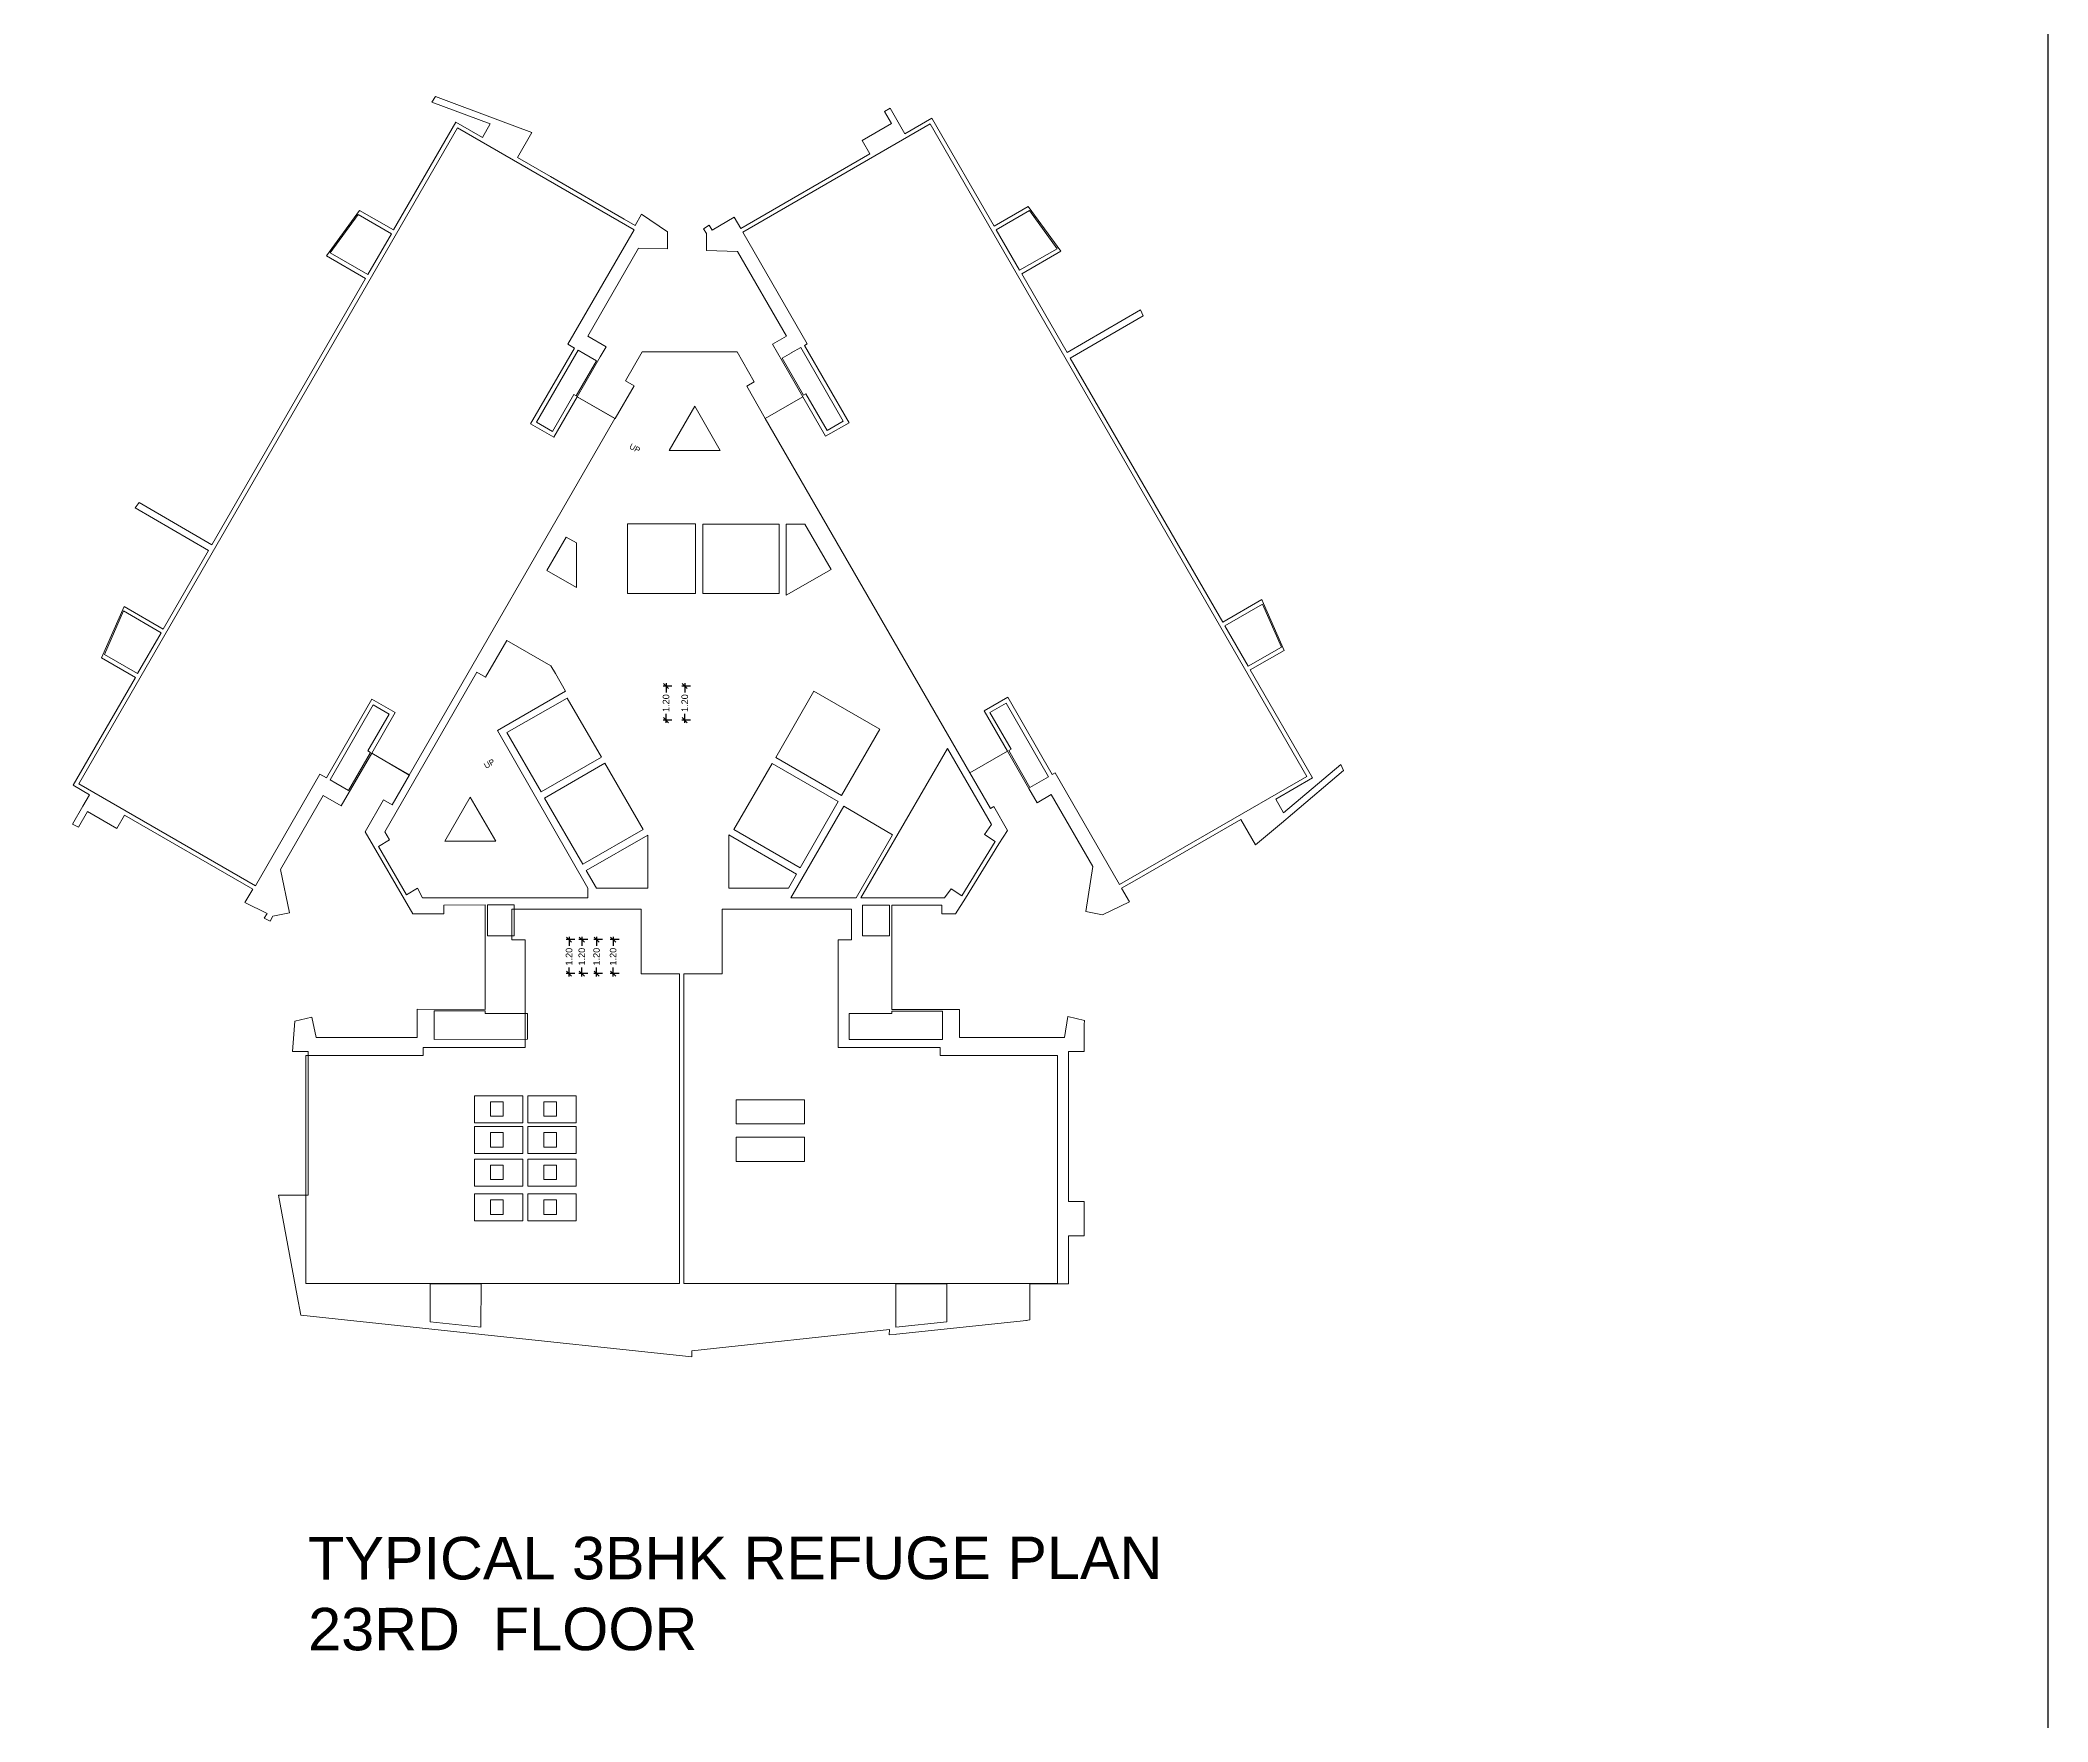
# Model space of a CAD drawing. Header units: metres. Extents: x 256329 to 886268, y -249371 to 355.
# Drawn here: x 281789.4 to 281860.3, y -415.3 to -355.9 of the extents above; entities that cross this region are included whole.
import ezdxf

# ---------------------------------------------------------------- set-up
doc = ezdxf.new("R2010")
doc.units = ezdxf.units.M
doc.header["$MEASUREMENT"] = 0
doc.header["$PDMODE"] = 35
doc.linetypes.add('CONTINOUS', pattern=[0])
doc.linetypes.add('DASHED', pattern=[0.75, 0.5, -0.25])
doc.layers.get('0').update_dxf_attribs({"lineweight": 18})
doc.layers.get('Defpoints').update_dxf_attribs({"lineweight": 20})
doc.layers.add('A_TEXT', color=4, linetype='Continuous', lineweight=0, transparency=0.3)
for name, color, linetype, lineweight in [('BLK_1_FLR_28_BATH', 7, 'Continuous', 0), ('BLK_1_FLR_28_EXIT_WIDTH_DOOR', 7, 'Continuous', 0), ('BLK_1_FLR_28_LIFT_1', 1, 'Continuous', 0), ('BLK_1_FLR_28_LIFT_2', 1, 'Continuous', 0), ('BLK_1_FLR_28_LIFT_4', 1, 'DASHED', 9), ('BLK_1_FLR_28_LIFT_5', 7, 'Continuous', 0), ('BLK_1_FLR_28_LIFT_6', 7, 'Continuous', 0), ('BLK_1_FLR_28_UNITFA', 7, 'Continuous', 0)]:
    doc.layers.add(name, color=color, linetype=linetype, lineweight=lineweight)
for name, color, linetype in [('BLK_1_FLR_28_BLT_UP_AREA', 25, 'Continuous'), ('BLK_1_FLR_28_BLT_UP_AREA_DEDUCT', 25, 'Continuous'), ('BLK_1_FLR_28_CARPET_AREA', 25, 'Continuous'), ('BLK_1_FLR_28_FAR_AREA_DEDUCT', 7, 'Continuous'), ('BLK_1_FLR_28_LIFT_3', 7, 'Continuous'), ('BLK_1_FLR_28_WATER_CLOSET', 2, 'Continuous')]:
    doc.layers.add(name, color=color, linetype=linetype)
doc.layers.add('BLK_1_FLR_28_EXIT_WIDTH_STAIR', color=7, linetype='Continuous', plot=False)
doc.layers.add('SPA COMMENT', color=7, linetype='Continuous', true_color=0xeb0505)
doc.styles.add('Arial', font='arial.ttf')
doc.styles.get("Standard").update_dxf_attribs({"font": 'arial.ttf'})
doc.dimstyles.new('METRIC DIM', dxfattribs={"dimtxt": 0.23, "dimasz": 0.18, "dimexe": 0.1, "dimexo": 0.1, "dimgap": 0.09, "dimtad": 0, "dimzin": 0, "dimdsep": 46, "dimtxsty": 'Standard', "dimblk": 'OBLIQUE', "dimcen": 0, "dimdle": 0.1, "dimclrd": 147, "dimclre": 147, "dimclrt": 7, "dimadec": 0, "dimazin": 0, "dimtfac": 1, "dimtofl": 0, "dimtmove": 0, "dimatfit": 2, "dimfxl": 0.125, "dimtolj": 1, "dimtzin": 0, "dimarcsym": 0})

# ---------------------------------------------------------------- blocks, each defined once
blk = doc.blocks.new('_Oblique')
at = {"color": 0, "linetype": 'ByBlock', "lineweight": -2}
blk.add_line((-0.5, -0.5), (0.5, 0.5), dxfattribs=at)
blk = doc.blocks.new('*D75')
at = {"layer": 'BLK_1_FLR_28_EXIT_WIDTH_DOOR', "color": 147, "lineweight": -2, "transparency": 16777216}
for p, q in [((281809.878921, -387.660443), (281809.571858, -387.660443)), ((281809.671858, -387.560443), (281809.671858, -387.883743)), ((281809.878921, -388.862043), (281809.571858, -388.862043)), ((281809.671858, -388.962043), (281809.671858, -388.638743))]:
    blk.add_line(p, q, dxfattribs=at)
at = {"layer": 'Defpoints', "color": 0, "transparency": 16777216}
for p in [(281809.978921, -387.660443), (281809.671858, -388.862043), (281809.978921, -388.862043)]:
    blk.add_point(p, dxfattribs=at)
at = {"layer": 'BLK_1_FLR_28_EXIT_WIDTH_DOOR', "color": 147, "lineweight": -2, "transparency": 16777216, "xscale": 0.18, "yscale": 0.18, "zscale": 0.18}
for p, rotation in [((281809.671858, -387.660443), 90), ((281809.671858, -388.862043), 270)]:
    blk.add_blockref('_Oblique', p, dxfattribs=dict(at, rotation=rotation))
at = {"layer": 'BLK_1_FLR_28_EXIT_WIDTH_DOOR', "color": 7, "transparency": 16777216, "insert": (281809.671858, -388.261243), "char_height": 0.23, "attachment_point": 5, "rotation": 90}
blk.add_mtext('\\A1;1.20', dxfattribs=at)
blk = doc.blocks.new('*D76')
at = {"layer": 'BLK_1_FLR_28_EXIT_WIDTH_DOOR', "color": 147, "lineweight": -2, "transparency": 16777216}
for p, q in [((281809.294014, -387.660443), (281808.98695, -387.660443)), ((281809.08695, -387.560443), (281809.08695, -387.883743)), ((281809.294014, -388.862043), (281808.98695, -388.862043)), ((281809.08695, -388.962043), (281809.08695, -388.638743))]:
    blk.add_line(p, q, dxfattribs=at)
at = {"layer": 'Defpoints', "color": 0, "transparency": 16777216}
for p in [(281809.394014, -387.660443), (281809.08695, -388.862043), (281809.394014, -388.862043)]:
    blk.add_point(p, dxfattribs=at)
at = {"layer": 'BLK_1_FLR_28_EXIT_WIDTH_DOOR', "color": 147, "lineweight": -2, "transparency": 16777216, "xscale": 0.18, "yscale": 0.18, "zscale": 0.18}
for p, rotation in [((281809.08695, -387.660443), 90), ((281809.08695, -388.862043), 270)]:
    blk.add_blockref('_Oblique', p, dxfattribs=dict(at, rotation=rotation))
at = {"layer": 'BLK_1_FLR_28_EXIT_WIDTH_DOOR', "color": 7, "transparency": 16777216, "insert": (281809.08695, -388.261243), "char_height": 0.23, "attachment_point": 5, "rotation": 90}
blk.add_mtext('\\A1;1.20', dxfattribs=at)
blk = doc.blocks.new('*D77')
at = {"layer": 'BLK_1_FLR_28_EXIT_WIDTH_DOOR', "color": 147, "lineweight": -2, "transparency": 16777216}
for p, q in [((281808.773446, -387.660443), (281808.466383, -387.660443)), ((281808.566383, -387.560443), (281808.566383, -387.883743)), ((281808.773446, -388.862043), (281808.466383, -388.862043)), ((281808.566383, -388.962043), (281808.566383, -388.638743))]:
    blk.add_line(p, q, dxfattribs=at)
at = {"layer": 'Defpoints', "color": 0, "transparency": 16777216}
for p in [(281808.873446, -387.660443), (281808.566383, -388.862043), (281808.873446, -388.862043)]:
    blk.add_point(p, dxfattribs=at)
at = {"layer": 'BLK_1_FLR_28_EXIT_WIDTH_DOOR', "color": 147, "lineweight": -2, "transparency": 16777216, "xscale": 0.18, "yscale": 0.18, "zscale": 0.18}
for p, rotation in [((281808.566383, -387.660443), 90), ((281808.566383, -388.862043), 270)]:
    blk.add_blockref('_Oblique', p, dxfattribs=dict(at, rotation=rotation))
at = {"layer": 'BLK_1_FLR_28_EXIT_WIDTH_DOOR', "color": 7, "transparency": 16777216, "insert": (281808.566383, -388.261243), "char_height": 0.23, "attachment_point": 5, "rotation": 90}
blk.add_mtext('\\A1;1.20', dxfattribs=at)
blk = doc.blocks.new('*D78')
at = {"layer": 'BLK_1_FLR_28_EXIT_WIDTH_DOOR', "color": 147, "lineweight": -2, "transparency": 16777216}
for p, q in [((281808.323067, -387.660443), (281808.016004, -387.660443)), ((281808.116004, -387.560443), (281808.116004, -387.883743)), ((281808.323067, -388.862043), (281808.016004, -388.862043)), ((281808.116004, -388.962043), (281808.116004, -388.638743))]:
    blk.add_line(p, q, dxfattribs=at)
at = {"layer": 'Defpoints', "color": 0, "transparency": 16777216}
for p in [(281808.423067, -387.660443), (281808.116004, -388.862043), (281808.423067, -388.862043)]:
    blk.add_point(p, dxfattribs=at)
at = {"layer": 'BLK_1_FLR_28_EXIT_WIDTH_DOOR', "color": 147, "lineweight": -2, "transparency": 16777216, "xscale": 0.18, "yscale": 0.18, "zscale": 0.18}
for p, rotation in [((281808.116004, -387.660443), 90), ((281808.116004, -388.862043), 270)]:
    blk.add_blockref('_Oblique', p, dxfattribs=dict(at, rotation=rotation))
at = {"layer": 'BLK_1_FLR_28_EXIT_WIDTH_DOOR', "color": 7, "transparency": 16777216, "insert": (281808.116004, -388.261243), "char_height": 0.23, "attachment_point": 5, "rotation": 90}
blk.add_mtext('\\A1;1.20', dxfattribs=at)
blk = doc.blocks.new('*D79')
at = {"layer": 'BLK_1_FLR_28_EXIT_WIDTH_STAIR', "color": 147, "lineweight": -2, "transparency": 16777216}
for p, q in [((281811.746509, -378.711564), (281811.439445, -378.711564)), ((281811.539445, -378.611564), (281811.539445, -378.934864)), ((281811.539445, -380.013164), (281811.539445, -379.689864)), ((281811.746509, -379.913164), (281811.439445, -379.913164))]:
    blk.add_line(p, q, dxfattribs=at)
at = {"layer": 'Defpoints', "color": 0, "transparency": 16777216}
for p in [(281811.846509, -378.711564), (281811.539445, -379.913164), (281811.846509, -379.913164)]:
    blk.add_point(p, dxfattribs=at)
at = {"layer": 'BLK_1_FLR_28_EXIT_WIDTH_STAIR', "color": 147, "lineweight": -2, "transparency": 16777216, "xscale": 0.18, "yscale": 0.18, "zscale": 0.18}
for p, rotation in [((281811.539445, -378.711564), 90), ((281811.539445, -379.913164), 270)]:
    blk.add_blockref('_Oblique', p, dxfattribs=dict(at, rotation=rotation))
at = {"layer": 'BLK_1_FLR_28_EXIT_WIDTH_STAIR', "color": 7, "transparency": 16777216, "insert": (281811.539445, -379.312364), "char_height": 0.23, "attachment_point": 5, "rotation": 90}
blk.add_mtext('\\A1;1.20', dxfattribs=at)
blk = doc.blocks.new('*D80')
at = {"layer": 'BLK_1_FLR_28_EXIT_WIDTH_STAIR', "color": 147, "lineweight": -2, "transparency": 16777216}
for p, q in [((281812.407454, -378.711564), (281812.100391, -378.711564)), ((281812.200391, -378.611564), (281812.200391, -378.934864)), ((281812.200391, -380.013164), (281812.200391, -379.689864)), ((281812.407454, -379.913164), (281812.100391, -379.913164))]:
    blk.add_line(p, q, dxfattribs=at)
at = {"layer": 'Defpoints', "color": 0, "transparency": 16777216}
for p in [(281812.507454, -378.711564), (281812.200391, -379.913164), (281812.507454, -379.913164)]:
    blk.add_point(p, dxfattribs=at)
at = {"layer": 'BLK_1_FLR_28_EXIT_WIDTH_STAIR', "color": 147, "lineweight": -2, "transparency": 16777216, "xscale": 0.18, "yscale": 0.18, "zscale": 0.18}
for p, rotation in [((281812.200391, -378.711564), 90), ((281812.200391, -379.913164), 270)]:
    blk.add_blockref('_Oblique', p, dxfattribs=dict(at, rotation=rotation))
at = {"layer": 'BLK_1_FLR_28_EXIT_WIDTH_STAIR', "color": 7, "transparency": 16777216, "insert": (281812.200391, -379.312364), "char_height": 0.23, "attachment_point": 5, "rotation": 90}
blk.add_mtext('\\A1;1.20', dxfattribs=at)

msp = doc.modelspace()

# ---------------------------------------------------------------- linework, layer by layer
at = {"color": 5, "linetype": 'CONTINOUS', "elevation": 0.042641}
for points in [[(281811.649237, -370.392436), (281812.552428, -368.831753)], [(281813.449237, -370.392436), (281812.552428, -368.831753)], [(281811.649237, -370.392436), (281813.449237, -370.392436)], [(281803.72754, -384.188154), (281804.63073, -382.627471)], [(281805.52754, -384.188154), (281804.63073, -382.627471)], [(281803.72754, -384.188154), (281805.52754, -384.188154)]]:
    msp.add_lwpolyline(points, close=True, dxfattribs=at)
at = {"layer": 'BLK_1_FLR_28_BATH', "color": 3, "linetype": 'ByBlock', "lineweight": 9}
for points in [[(281806.478922, -394.123274), (281804.777122, -394.123274), (281804.777122, -393.169437), (281806.478922, -393.169437)], [(281808.362325, -394.123274), (281806.660525, -394.123274), (281806.660525, -393.169437), (281808.362325, -393.169437)], [(281806.478922, -395.209143), (281804.777122, -395.209143), (281804.777122, -394.255307), (281806.478922, -394.255307)], [(281808.362325, -395.209143), (281806.660525, -395.209143), (281806.660525, -394.255307), (281808.362325, -394.255307)], [(281806.478922, -396.358748), (281804.777122, -396.358748), (281804.777122, -395.404912), (281806.478922, -395.404912)], [(281808.362325, -396.358748), (281806.660525, -396.358748), (281806.660525, -395.404912), (281808.362325, -395.404912)], [(281806.478922, -397.590974), (281804.777122, -397.590974), (281804.777122, -396.637138), (281806.478922, -396.637138)], [(281808.362325, -397.590974), (281806.660525, -397.590974), (281806.660525, -396.637138), (281808.362325, -396.637138)]]:
    msp.add_lwpolyline(points, close=True, dxfattribs=at)
at = {"layer": 'BLK_1_FLR_28_BLT_UP_AREA', "color": 14, "linetype": 'ByBlock', "lineweight": 9, "elevation": 0.042641}
msp.add_lwpolyline([(281812.867222, -362.566611), (281813.05977, -362.441898), (281813.163018, -362.619028), (281813.948696, -362.163925), (281814.175463, -362.558631), (281818.735085, -359.929634), (281818.45889, -359.451271), (281819.497064, -358.852023), (281819.252536, -358.428491), (281819.451632, -358.313522), (281819.971169, -359.213382), (281820.919436, -358.665914), (281823.119447, -362.47643), (281824.319697, -361.783604), (281825.47917, -363.365835), (281824.09444, -364.165162), (281825.694809, -366.936229), (281828.292803, -365.436205), (281828.386047, -365.647954), (281825.809349, -367.135664), (281831.189252, -376.453596), (281832.573649, -375.653834), (281832.635427, -375.794019), (281833.365251, -377.449547), (281832.164233, -378.142332), (281834.364164, -381.952783), (281833.062472, -382.704307), (281833.337466, -383.180748), (281835.356335, -381.476744), (281835.452959, -381.696166), (281833.647837, -383.219758), (281833.647837, -383.219758), (281833.260445, -383.546732), (281832.348506, -384.31896), (281831.827457, -383.417954), (281828.162247, -385.533648), (281827.621873, -385.845657), (281827.896975, -386.322111), (281826.944761, -386.782043), (281826.356596, -386.663554), (281826.600271, -385.080311), (281825.133287, -382.540045), (281824.643591, -382.835188), (281824.34715, -382.321742), (281823.591271, -381.013365), (281822.266517, -381.778268), (281822.992443, -383.035468), (281823.112503, -382.966219), (281823.5958, -383.804123), (281823.290954, -384.276329), (281822.113019, -386.192614), (281821.753477, -386.749868), (281821.279063, -386.749867), (281821.279063, -386.440979), (281819.506764, -386.438709), (281819.506763, -387.674858), (281819.506759, -390.122457), (281821.901035, -390.127104), (281821.901025, -391.115338), (281825.607157, -391.115391), (281825.717264, -390.37698), (281826.30569, -390.516788, 0.002903), (281826.301313, -391.611882), (281825.751325, -391.611882), (281825.746038, -396.908127), (281826.297696, -396.908132), (281826.297686, -398.115733), (281825.746708, -398.115729), (281825.751325, -399.810231), (281824.387122, -399.810231), (281824.387122, -401.085517), (281824.23725, -401.10285), (281824.258469, -401.099095), (281819.677425, -401.591838), (281819.656083, -401.594105), (281819.415626, -401.610095), (281819.426156, -401.417582), (281812.445185, -402.170446), (281812.445185, -402.382124), (281804.478547, -401.538725), (281798.644151, -400.922003), (281798.516441, -400.230245), (281797.862281, -396.680636), (281798.908428, -396.680645), (281798.90847, -391.611882), (281798.358438, -391.611882), (281798.438735, -390.533786), (281799.041008, -390.397328), (281799.193552, -391.110773), (281802.75814, -391.110773), (281802.75814, -390.118849), (281805.152988, -390.122457), (281805.15298, -386.438437), (281803.695603, -386.439291), (281803.69578, -386.745351), (281802.595652, -386.745517), (281800.917936, -383.855633), (281801.57002, -382.72601), (281801.873141, -382.900989), (281802.482647, -381.846076), (281801.148091, -381.075802), (281800.070093, -382.942275), (281799.431649, -382.573742), (281797.925114, -385.183812), (281798.250273, -386.709551), (281797.663866, -386.836461), (281797.566675, -387.011257), (281797.358223, -386.907973), (281797.456751, -386.735353), (281796.674164, -386.352227), (281796.950035, -385.874261), (281792.427289, -383.265037), (281792.152909, -383.740325), (281791.113723, -383.14036), (281790.79634, -383.690229), (281790.589683, -383.588067), (281790.954865, -382.955458), (281791.188154, -382.551162), (281790.607443, -382.214132), (281792.806283, -378.403212), (281791.606868, -377.710816), (281792.407039, -375.897786), (281793.791301, -376.69688), (281795.392014, -373.925063), (281792.799051, -372.417624), (281792.935311, -372.230969), (281795.506751, -373.725723), (281800.935636, -364.31978), (281799.551102, -363.52075), (281800.720586, -361.921036), (281801.920359, -362.612363), (281804.118909, -358.802501), (281805.056325, -359.343383), (281805.336607, -358.868777), (281803.266636, -358.098967), (281803.406888, -357.905735), (281805.700525, -358.758665), (281806.80727, -359.168557), (281806.294197, -360.057596), (281807.455808, -360.727092), (281810.061736, -362.231333), (281810.444889, -362.452463), (281810.673759, -362.054448), (281811.590672, -362.683031), (281811.590672, -363.283031), (281810.567386, -363.255022), (281808.77322, -366.358654), (281809.424597, -366.735783), (281809.218302, -367.093534), (281809.218247, -367.092407), (281808.406923, -368.497364), (281809.744116, -369.269496), (281810.411411, -368.109935), (281810.108276, -367.934948), (281810.695221, -366.918166), (281814.045086, -366.91824), (281814.654764, -367.975188), (281814.386624, -368.129859), (281815.041752, -369.264579), (281816.366558, -368.4997), (281815.646248, -367.254111), (281815.297083, -366.645886), (281815.792252, -366.359983), (281814.065586, -363.370493), (281812.968752, -363.340385), (281812.967168, -362.739847)], format="xyb", close=True, dxfattribs=at)
at = {"layer": 'BLK_1_FLR_28_BLT_UP_AREA_DEDUCT', "color": 14, "linetype": 'ByBlock', "lineweight": 9}
for points, elevation in [([(281801.846098, -362.742955), (281800.675133, -362.066613), (281799.68371, -363.422635), (281801.011002, -364.189186)], 0.042641), ([(281824.364774, -361.929918), (281823.194326, -362.605914), (281824.01941, -364.035376), (281825.348379, -363.272184)], 0.042641), ([(281809.090118, -367.236619), (281808.640311, -366.973567), (281808.640089, -366.974032), (281808.433164, -366.85458), (281806.965391, -369.397191), (281807.527924, -369.722195), (281808.27912, -368.421306), (281808.366158, -368.471564)], 0.042641), ([(281816.294559, -366.76105), (281815.960964, -366.950413), (281815.963198, -366.954368), (281815.63995, -367.140996), (281816.389829, -368.440366), (281816.476726, -368.390162), (281817.226574, -369.689287), (281817.797081, -369.3599)], 0.042641), ([(281808.376726, -373.658231), (281808.016829, -373.450345), (281807.335343, -374.627829), (281808.380584, -375.231524)], 0.042641), ([(281810.182928, -375.438407), (281812.583541, -375.438407), (281812.583541, -372.989008), (281810.182928, -372.989008)], 0.042641), ([(281812.832315, -375.439746), (281815.532928, -375.439746), (281815.532928, -372.990421), (281812.832315, -372.990421)], 0.042641), ([(281817.369936, -374.595642), (281816.444384, -372.993849), (281815.783955, -372.993684), (281815.783328, -375.500958)], 0.042641), ([(281793.71665, -376.826161), (281792.390063, -376.059058), (281791.711313, -377.597004), (281792.881676, -378.272613)], 0.042641), ([(281833.25994, -377.336615), (281832.589589, -375.814304), (281831.264569, -376.583397), (281832.089659, -378.012467)], 0.042641), ([(281808.046143, -379.136739), (281805.91905, -380.350174), (281807.128435, -382.446992), (281809.261415, -381.215387)], 0.159639), ([(281816.762046, -378.88964), (281819.08825, -380.232522), (281817.738365, -382.570857), (281815.409601, -381.226497)], 0.124096), ([(281801.767796, -379.701419), (281801.205063, -379.37676), (281799.677749, -382.0222), (281799.885999, -382.142366), (281799.886012, -382.141873), (281800.327314, -382.396582), (281801.10341, -381.05242), (281801.016807, -381.002429)], 0.042641), ([(281825.036917, -381.909061), (281823.541829, -379.310077), (281822.971319, -379.639458), (281823.721467, -380.938398), (281823.634536, -380.988544), (281824.385226, -382.288432), (281824.709456, -382.101674), (281824.707771, -382.098714)], 0.042641), ([(281823.161271, -384.194144), (281822.786155, -383.955885), (281823.025704, -383.593363), (281821.476918, -380.910514), (281818.420992, -386.190022), (281821.370812, -386.19076), (281821.603906, -385.868475), (281821.98382, -386.109643)], 0.042641), ([(281810.726403, -383.774352), (281809.374442, -381.437216), (281807.253129, -382.662994), (281808.60509, -385.000129)], 0.042641), ([(281817.618489, -382.790321), (281815.280154, -381.440436), (281813.930269, -383.778771), (281816.268604, -385.128656)], 0.042641), ([(281819.533425, -383.963455), (281817.810552, -382.947566), (281815.939369, -386.187101), (281818.247792, -386.189242)], 0.124096), ([(281810.898089, -383.968245), (281808.723884, -385.222726), (281809.08352, -385.839429), (281810.897607, -385.839896)], 0.042641), ([(281816.143614, -385.345169), (281813.756086, -383.966885), (281813.755908, -385.840749), (281815.857409, -385.840948)], 0.042641), ([(281805.232478, -386.437076), (281806.18333, -386.437076), (281806.18333, -387.523227), (281805.232478, -387.523227)], 0.085282), ([(281819.427533, -387.523845), (281818.476685, -387.52385), (281818.476684, -386.438708), (281819.426621, -386.438708)], 0.042641), ([(281806.653617, -390.269901), (281806.653617, -391.17197), (281803.358133, -391.183633), (281803.35814, -390.169919), (281805.153806, -390.169919), (281805.153806, -390.269901)], 0.042641), ([(281821.301035, -390.180234), (281819.50594, -390.180101), (281819.50594, -390.269902), (281818.006128, -390.269902), (281818.006128, -391.181224), (281821.301236, -391.181808)], 0.042641), ([(281805.007362, -399.810267), (281803.20842, -399.810233), (281803.208279, -401.153206), (281805.002768, -401.344546)], 0.042641), ([(281821.451325, -399.810231), (281819.652381, -399.810124), (281819.656773, -401.342914), (281821.451466, -401.153207)], 0.042641)]:
    msp.add_lwpolyline(points, close=True, dxfattribs=dict(at, elevation=elevation))
at = {"layer": 'BLK_1_FLR_28_CARPET_AREA', "color": 14, "linetype": 'ByBlock', "lineweight": 9}
for points in [[(281810.8141, -388.865337), (281812.015342, -388.865344), (281812.015435, -399.802829), (281808.14415, -399.802829), (281798.818915, -399.80282), (281798.818904, -391.754238), (281802.968984, -391.751711), (281802.968984, -391.473841), (281806.5641, -391.473841), (281806.5641, -390.262519), (281806.5641, -387.815337), (281806.5641, -387.665337), (281806.093544, -387.6653), (281806.093544, -386.581324), (281810.664077, -386.581322), (281810.664077, -388.865337), (281810.8141, -388.86531)], [(281813.366512, -388.865337), (281812.165271, -388.865344), (281812.165178, -399.802829), (281816.036463, -399.802829), (281825.361697, -399.80282), (281825.361709, -391.754238), (281821.211629, -391.751711), (281821.211629, -391.473841), (281817.616512, -391.473841), (281817.616512, -390.262519), (281817.616512, -387.815337), (281817.616512, -387.665337), (281818.087069, -387.6653), (281818.087069, -386.581324), (281813.516535, -386.581322), (281813.516535, -388.865337), (281813.366512, -388.86531)]]:
    msp.add_lwpolyline(points, close=True, dxfattribs=at)
at = {"layer": 'BLK_1_FLR_28_FAR_AREA_DEDUCT', "color": 14, "linetype": 'ByBlock', "lineweight": 9, "elevation": 0.042641}
for points in [[(281802.475459, -381.86009), (281801.148091, -381.075802), (281801.972173, -379.647246), (281801.149985, -379.173115), (281799.548656, -381.947531), (281799.322723, -381.817163), (281797.048292, -385.757472), (281790.812876, -382.158257), (281804.176799, -359.007857), (281810.410004, -362.60607), (281808.076443, -366.648476), (281808.303312, -366.779441), (281806.760113, -369.453145), (281807.58212, -369.927588), (281808.407804, -368.497872), (281809.734317, -369.263838)], [(281815.041752, -369.264579), (281816.367258, -368.499652), (281817.168645, -369.895754), (281818.002875, -369.414159), (281816.427605, -366.685437), (281816.525385, -366.629933), (281814.249585, -362.687189), (281820.864534, -358.87082), (281834.15911, -381.897965), (281827.545246, -385.712677), (281825.271759, -381.775299), (281825.174651, -381.831458), (281823.599296, -379.103486), (281822.766444, -379.584333), (281823.591016, -381.013602), (281822.266569, -381.778358)], [(281807.994586, -378.887549), (281807.635201, -378.268236), (281807.477816, -377.996679), (281805.917298, -377.097465), (281805.164052, -378.391203), (281804.864367, -378.218249), (281801.611235, -383.8553), (281801.776642, -384.141574), (281801.388894, -384.370876), (281802.381033, -386.073844), (281802.771023, -385.849326), (281802.940977, -386.188154), (281808.783108, -386.189616), (281808.783195, -385.839616), (281805.586472, -380.276482)]]:
    msp.add_lwpolyline(points, close=True, dxfattribs=at)
at = {"layer": 'BLK_1_FLR_28_LIFT_1', "color": 1, "linetype": 'ByBlock', "lineweight": 9, "elevation": 0.042641}
msp.add_lwpolyline([(281812.832315, -375.439746), (281815.532928, -375.439746), (281815.532928, -372.990421), (281812.832315, -372.990421)], close=True, dxfattribs=at)
at = {"layer": 'BLK_1_FLR_28_LIFT_2', "color": 1, "linetype": 'ByBlock', "lineweight": 9, "elevation": 0.042641}
msp.add_lwpolyline([(281810.182928, -375.438407), (281812.583541, -375.438407), (281812.583541, -372.989008), (281810.182928, -372.989008)], close=True, dxfattribs=at)
at = {"layer": 'BLK_1_FLR_28_LIFT_3', "color": 1, "linetype": 'ByBlock', "lineweight": 9, "elevation": 0.159639}
msp.add_lwpolyline([(281808.046143, -379.136739), (281805.91905, -380.350174), (281807.128435, -382.446992), (281809.261415, -381.215387)], close=True, dxfattribs=at)
at = {"layer": 'BLK_1_FLR_28_LIFT_4', "color": 1, "linetype": 'ByBlock', "lineweight": 9, "elevation": 0.042641}
msp.add_lwpolyline([(281810.726403, -383.774352), (281809.374442, -381.437216), (281807.253129, -382.662994), (281808.60509, -385.000129)], close=True, dxfattribs=at)
at = {"layer": 'BLK_1_FLR_28_LIFT_5', "color": 1, "linetype": 'ByBlock', "lineweight": 9, "elevation": 0.042641}
msp.add_lwpolyline([(281817.618489, -382.790321), (281815.280154, -381.440436), (281813.930269, -383.778771), (281816.268604, -385.128656)], close=True, dxfattribs=at)
at = {"layer": 'BLK_1_FLR_28_LIFT_6', "color": 2, "linetype": 'ByBlock', "lineweight": 9, "elevation": 0.124096}
msp.add_lwpolyline([(281816.762046, -378.88964), (281819.08825, -380.232522), (281817.738365, -382.570857), (281815.409601, -381.226497)], close=True, dxfattribs=at)
at = {"layer": 'BLK_1_FLR_28_UNITFA', "color": 5}
for points in [[(281814.015268, -393.315174), (281816.42135, -393.315174), (281816.42135, -394.165896), (281814.015268, -394.165896)], [(281814.015268, -394.637102), (281816.42135, -394.637102), (281816.42135, -395.487824), (281814.015268, -395.487824)]]:
    msp.add_lwpolyline(points, close=True, dxfattribs=at)
at = {"layer": 'BLK_1_FLR_28_WATER_CLOSET', "color": 3, "linetype": 'ByBlock', "lineweight": 9}
for points in [[(281805.790116, -393.380997), (281805.337518, -393.380997), (281805.337518, -393.897357), (281805.790116, -393.897357)], [(281807.673518, -393.380997), (281807.22092, -393.380997), (281807.22092, -393.897357), (281807.673518, -393.897357)], [(281805.790116, -394.466866), (281805.337518, -394.466866), (281805.337518, -394.983226), (281805.790116, -394.983226)], [(281807.673518, -394.466866), (281807.22092, -394.466866), (281807.22092, -394.983226), (281807.673518, -394.983226)], [(281805.790116, -395.616471), (281805.337518, -395.616471), (281805.337518, -396.132832), (281805.790116, -396.132832)], [(281807.673518, -395.616471), (281807.22092, -395.616471), (281807.22092, -396.132832), (281807.673518, -396.132832)], [(281805.790116, -396.848697), (281805.337518, -396.848697), (281805.337518, -397.365057), (281805.790116, -397.365057)], [(281807.673518, -396.848697), (281807.22092, -396.848697), (281807.22092, -397.365057), (281807.673518, -397.365057)]]:
    msp.add_lwpolyline(points, close=True, dxfattribs=at)
at = {"layer": 'SPA COMMENT'}
msp.add_lwpolyline([(281860.317546, -923.441005), (281745.876506, -923.441005), (281745.876506, 21.834427), (281860.317546, 21.834427)], close=True, dxfattribs=at)

# ---------------------------------------------------------------- texts
at = {"layer": 'A_TEXT', "lineweight": 0, "style": 'Arial'}
for s, insert, char_height, width, attachment_point, rotation in [('\\pxi2.2673,qc;UP', (281811.287087, -370.884914, 0.042641), 0.2, 2.485498, 9, 331.87202278), ('\\pxi2.2673,qc;UP', (281806.233679, -381.031543, 0.042641), 0.2, 2.485498, 9, 30.00549018), ('TYPICAL 3BHK REFUGE PLAN \\P23RD  FLOOR', (281798.906189, -412.76923, 0.774979), 1.5, 38.917378, 7, 0.03230508)]:
    msp.add_mtext(s, dxfattribs=dict(at, insert=insert, char_height=char_height, width=width, attachment_point=attachment_point, rotation=rotation))

# ---------------------------------------------------------------- dimensions: what is measured, and where the dimension line sits
at = {"layer": 'BLK_1_FLR_28_EXIT_WIDTH_DOOR', "color": 1}
for base, p1, p2, picture, middle in [((281808.116004, -388.862043), (281808.423067, -387.660443), (281808.423067, -388.862043), '*D78', (281808.116004, -388.261243)), ((281808.566383, -388.862043), (281808.873446, -387.660443), (281808.873446, -388.862043), '*D77', (281808.566383, -388.261243)), ((281809.08695, -388.862043), (281809.394014, -387.660443), (281809.394014, -388.862043), '*D76', (281809.08695, -388.261243)), ((281809.671858, -388.862043), (281809.978921, -387.660443), (281809.978921, -388.862043), '*D75', (281809.671858, -388.261243))]:
    dim = msp.add_linear_dim(base=base, p1=p1, p2=p2, angle=90, dimstyle='METRIC DIM', override={"dimfxl": 0.18}, dxfattribs=at)
    dim.commit()
    dim.dimension.update_dxf_attribs({"geometry": picture, "text_midpoint": middle})
at = {"layer": 'BLK_1_FLR_28_EXIT_WIDTH_STAIR', "color": 7}
for base, p1, p2, picture, middle in [((281811.539445, -379.913164), (281811.846509, -378.711564), (281811.846509, -379.913164), '*D79', (281811.539445, -379.312364)), ((281812.200391, -379.913164), (281812.507454, -378.711564), (281812.507454, -379.913164), '*D80', (281812.200391, -379.312364))]:
    dim = msp.add_linear_dim(base=base, p1=p1, p2=p2, angle=90, dimstyle='METRIC DIM', override={"dimfxl": 0.18}, dxfattribs=at)
    dim.commit()
    dim.dimension.update_dxf_attribs({"geometry": picture, "text_midpoint": middle})

doc.saveas('drawing.dxf')
